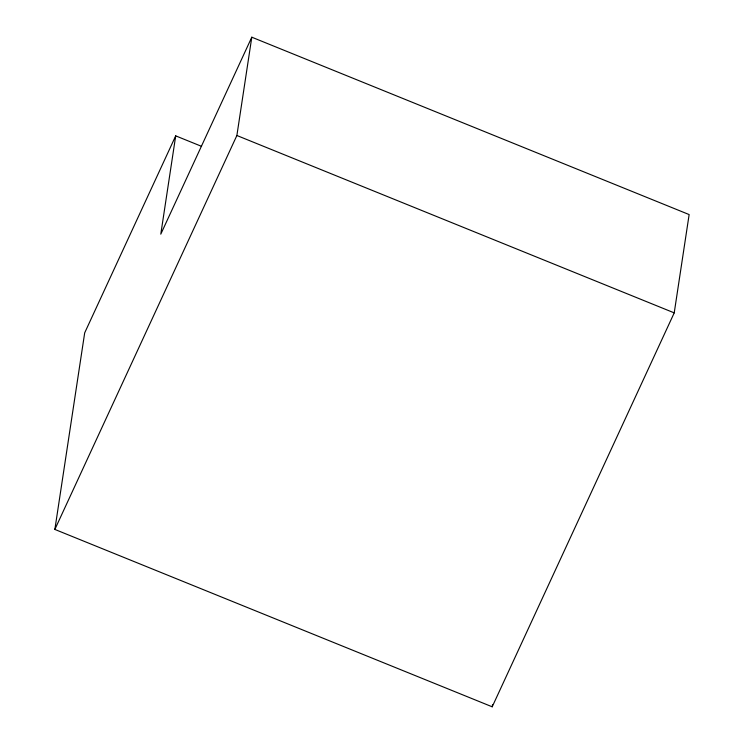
<?xml version="1.0" encoding="UTF-8"?>
<svg xmlns="http://www.w3.org/2000/svg" width="744" height="744" viewBox="0 0 744 744"><rect width="100%" height="100%" fill="white"/><g stroke="black" fill="none" stroke-linecap="round" stroke-linejoin="round"><path stroke-width="1.12" d="M175.705 135.864L160.788 234.165L251.798 37.2L689.139 214.57L674.222 312.871L492.203 706.8L54.861 529.43L84.695 332.828L175.705 135.864L201.559 146.345M54.861 529.43L236.88 135.501L251.798 37.2M492.203 706.8L492.547 704.512M236.88 135.501L674.222 312.871"/></g></svg>
